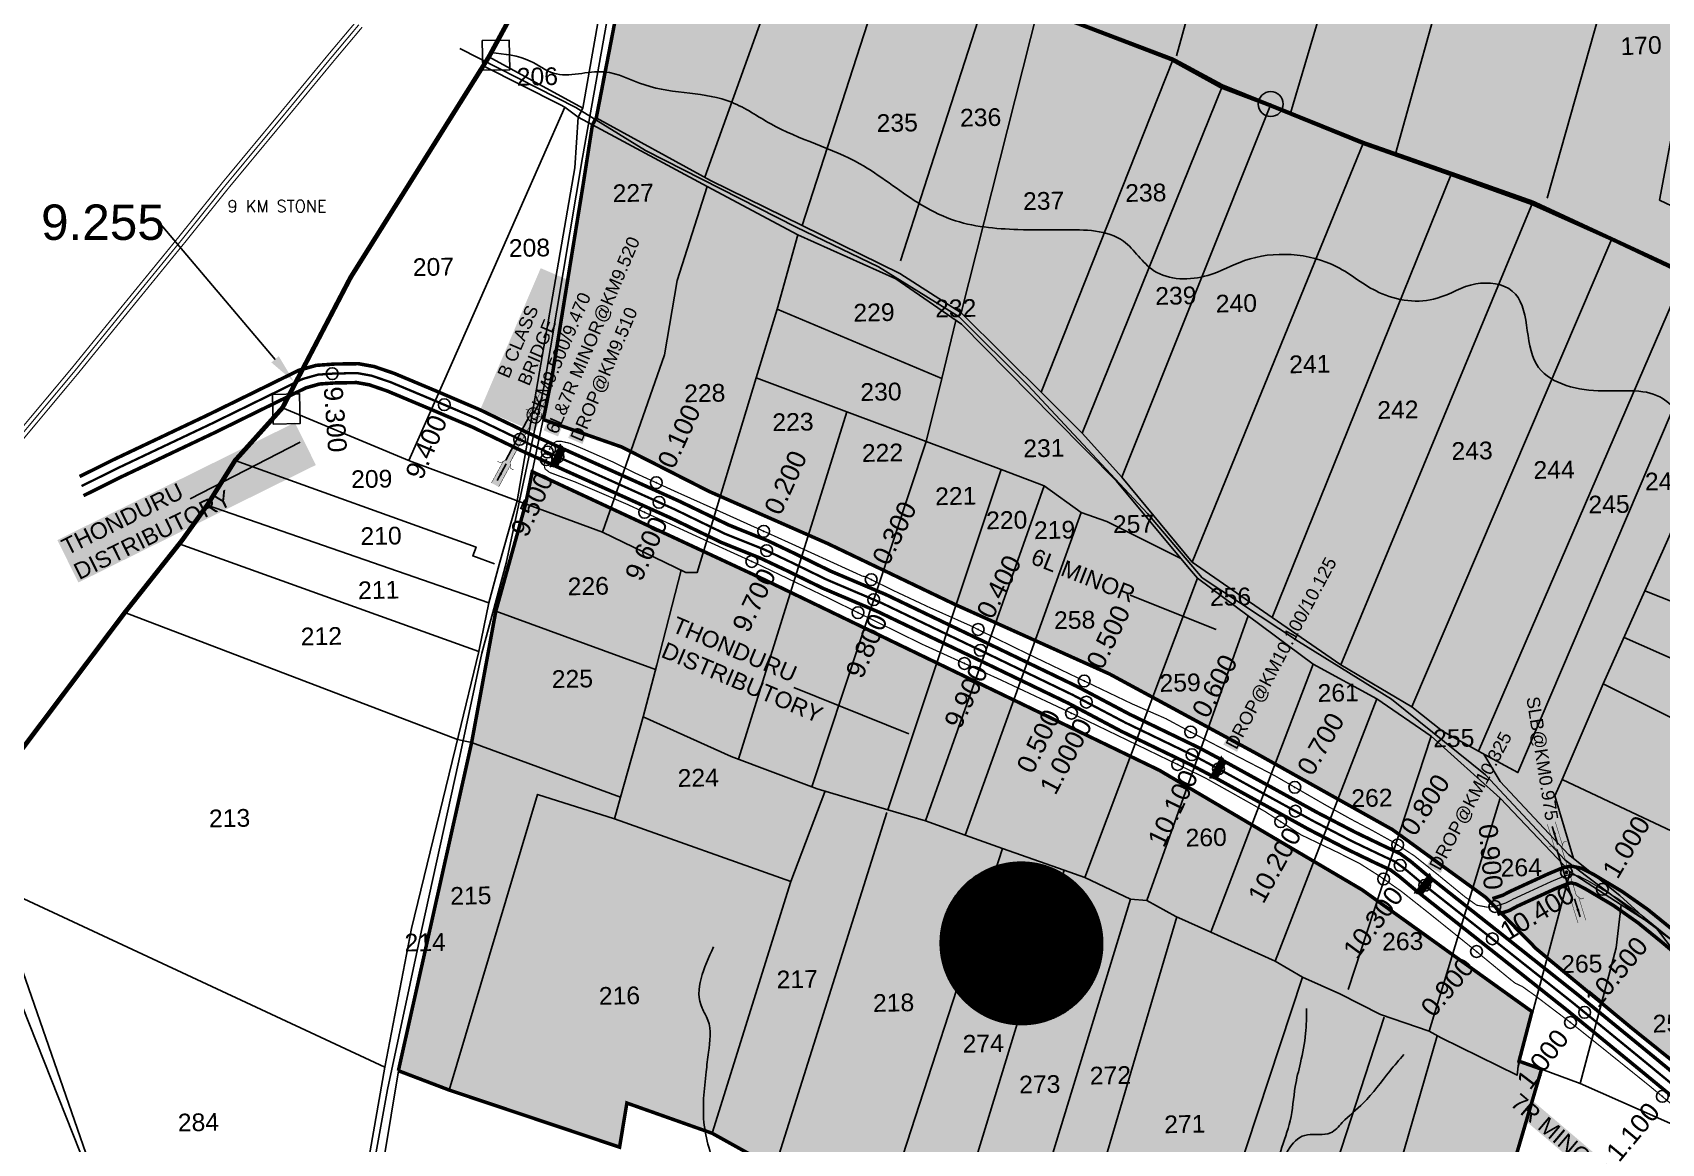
# Model space of a CAD drawing. Header units: inches. Extents: x 189567 to 214261, y 1613610 to 1624610.
# Drawn here: x 190294 to 191674, y 1620427 to 1621369 of the extents above; entities that cross this region are included whole.
import ezdxf
from ezdxf import colors
from ezdxf.entities.mleader import LeaderData, LeaderLine
from ezdxf.enums import TextEntityAlignment as Align
from ezdxf.math import Vec2, Vec3

# ---------------------------------------------------------------- set-up
doc = ezdxf.new("R2010")
doc.units = ezdxf.units.IN
doc.header["$LTSCALE"] = 15
doc.header["$MEASUREMENT"] = 0
doc.header["$PDMODE"] = 32
doc.header["$PDSIZE"] = 10
doc.linetypes.add('ACAD_ISO02W100', pattern=[15, 12, -3])
doc.linetypes.add('HIDDEN2', pattern=[0.1875, 0.125, -0.0625])
for name, color, linetype in [('CANAL1', 7, 'Continuous'), ('CHANAGE', 1, 'Continuous'), ('CS', 134, 'Continuous'), ('CSMark', 72, 'Continuous'), ('PLOT', 7, 'Continuous'), ('PLOT NO', 1, 'Continuous'), ('PLOT NOS', 7, 'Continuous'), ('PLOTS NO', 7, 'Continuous'), ('POINT', 2, 'Continuous'), ('RE REMARKS', 7, 'Continuous'), ('ROAD', 1, 'Continuous'), ('STREAM', 4, 'Continuous'), ('STRUCTURE', 5, 'Continuous'), ('text2', 7, 'Continuous'), ('Unknown_Point_Feature', 7, 'Continuous'), ('VILLAGE BOUNADRY STONES', 1, 'Continuous'), ('VILLAGE BOUNDRY', 5, 'Continuous'), ('VILLAGE STONES', 240, 'Continuous'), ('WUA-4', 3, 'Continuous')]:
    doc.layers.add(name, color=color, linetype=linetype)
doc.styles.add('section', font='romant.shx', dxfattribs={"height": 2})
doc.styles.get("Standard").update_dxf_attribs({"font": 'arial.ttf'})
doc.dimstyles.get("Standard").update_dxf_attribs({"dimtxt": 0.18, "dimasz": 0.18, "dimexe": 0.18, "dimexo": 0.0625, "dimgap": 0.09, "dimtad": 0, "dimtih": 1, "dimtoh": 1, "dimdec": 4, "dimzin": 0, "dimdsep": 46, "dimtxsty": 'Standard', "dimcen": 0.09, "dimadec": 0, "dimazin": 0, "dimtfac": 1, "dimtdec": 4, "dimtofl": 0, "dimtmove": 0, "dimatfit": 3, "dimfxl": 1, "dimtolj": 1, "dimtzin": 0, "dimarcsym": 0})
pattern_1 = [(45, (0, 0), (-0.088388347648, 0.088388347648), [])]

# ---------------------------------------------------------------- blocks, each defined once
blk = doc.blocks.new('DROP')
h = blk.add_hatch()
h.set_pattern_fill('ANSI31', color=1, scale=10, angle=45)
h.set_pattern_definition([(90, (-324.4107, -25.7687), (-1.25, 0), [])])
h.paths.add_polyline_path([(-9.9, -4.3), (-13.8, 4.1), (13.8, 4.1), (10.2, -4.3)])
at = {"layer": 'STRUCTURE', "color": 5, "const_width": 0.49}
blk.add_lwpolyline([(-9.9, -4.3), (-13.8, 4.1), (13.8, 4.1), (10.2, -4.3), (-9.9, -4.3)], dxfattribs=at)
at = {"layer": 'STRUCTURE', "color": 5}
blk.add_circle((0, 0), 1.33, dxfattribs=at)
blk = doc.blocks.new('SLB')
at = {"layer": 'STRUCTURE'}
h = blk.add_hatch(dxfattribs=at)
h.set_pattern_fill('DOTS', color=6, scale=20, angle=320.3722, style=0)
h.set_pattern_definition([(320.372247934, (-159.4327, -72.9564), (1.2786241598, 0.5641323054), [0, -1.25])])
h.paths.add_polyline_path([(769699.5, 1706871.1), (769699.5, 1706861.1), (769729.1, 1706861.1), (769732.1, 1706863.1), (769792.1, 1706863.1), (769795.1, 1706861.1), (769824.7, 1706861.1), (769824.7, 1706871.1), (769795.1, 1706871.1), (769792.1, 1706869.1), (769732.1, 1706869.1), (769729.1, 1706871.1)])
at = {"layer": 'STRUCTURE', "color": 6, "linetype": 'ACAD_ISO02W100', "ltscale": 0.5, "const_width": 0.5}
for points in [[(769699.5, 1706871.1), (769729.1, 1706871.1)], [(769795.1, 1706871.1), (769824.7, 1706871.1)], [(769699.5, 1706861.1), (769729.1, 1706861.1)], [(769795.1, 1706861.1), (769824.7, 1706861.1)]]:
    blk.add_lwpolyline(points, dxfattribs=at)
at = {"layer": 'STRUCTURE', "color": 6, "const_width": 0.628}
for points in [[(769726.1, 1706877.1), (769726.1, 1706873.1), (769732.1, 1706869.1), (769792.1, 1706869.1), (769798.1, 1706873.1), (769798.1, 1706877.1)], [(769726.1, 1706855.1), (769726.1, 1706859.1), (769732.1, 1706863.1), (769792.1, 1706863.1), (769798.1, 1706859.1), (769798.1, 1706855.1)]]:
    blk.add_lwpolyline(points, dxfattribs=at)
at = {"layer": 'STRUCTURE', "color": 6}
blk.add_lwpolyline([(769732.1, 1706863.1), (769792.1, 1706863.1)], dxfattribs=at)
blk.add_lwpolyline([(769732.1, 1706863.1), (769792.1, 1706863.1)], dxfattribs=at)
at = {"layer": 'STRUCTURE', "color": 0}
blk.add_circle((769762.1, 1706866.1), 1.24, dxfattribs=at)
for points in [[(769703.8, 1706866), (769726.7, 1706866)], [(769818.6, 1706865.8), (769795.7, 1706865.8)]]:
    blk.add_leader(points, dimstyle='Standard', override={"dimasz": 10, "dimgap": 0.09, "dimtad": 0}, dxfattribs=at)

msp = doc.modelspace()

# ---------------------------------------------------------------- hatches: boundary and pattern name
at = {"layer": 'PLOTS NO'}
h = msp.add_hatch(color=2, dxfattribs=at)
h.dxf.hatch_style = 1
h.paths.add_polyline_path([(191146.2, 1621389.9), (191165.5, 1621472.1), (191179.3, 1621465.5), (191376.4, 1621500.9), (191423, 1621511.9), (191461.7, 1621644.2), (191496.3, 1621859.5), (191499.7, 1621890.8), (191503.8, 1621923), (191508.1, 1621955), (191510.5, 1621986.7), (191512.8, 1622020.7), (191516.4, 1622043.8), (191517.4, 1622049.9), (191566.3, 1622038), (191613.1, 1622029.7), (191704.5, 1622011.8), (191797.8, 1621994.9), (191904.2, 1621974.8), (191925.1, 1622074.1), (191930.8, 1622091.9), (192342.9, 1621997.8), (192333.6, 1621971.7), (192324.6, 1621911.9), (192321.7, 1621869.5), (192479.1, 1621844.2), (192572.7, 1621825.4), (192627, 1621821.5), (192622.3, 1621783.2), (192617.5, 1621745), (192613.6, 1621713.3), (192609.3, 1621678), (192534, 1621686.1), (192512.4, 1621691.2), (192432.8, 1621401.7), (192428.2, 1621388.9), (192456.8, 1621355.5), (192500.1, 1621310.7), (192471.3, 1621137.8), (192411.1, 1621153.5), (192373.4, 1621161.5), (192335, 1621170.5), (192314.9, 1621173.9), (192293.4, 1621104.2), (192292, 1621099.8), (192212.4, 1621118.2), (192168.5, 1621128.3), (192114, 1621140.9), (192102.8, 1621143.5), (192070.4, 1621151), (192025.1, 1621161.5), (192015.1, 1621163.8), (191984.9, 1621170.8), (191972.4, 1621173.6), (191934.4, 1621178.2), (191899.9, 1621187.4), (191791.1, 1621216.5), (191769.5, 1621135.7), (191728.7, 1621154.3), (191694.6, 1621165.4), (191632.3, 1621194.3), (191565.4, 1621225.4), (191496.4, 1621249.8), (191421.7, 1621276), (191360.1, 1621300.8), (191342.9, 1621307.7), (191302.3, 1621324), (191260.4, 1621346.6)])
at = {"layer": 'PLOTS NO', "true_color": 0x58ba48}
h = msp.add_hatch(dxfattribs=at)
h.set_pattern_fill('ANSI31', color=85)
h.set_pattern_definition(pattern_1)
h.paths.add_polyline_path([(190726.6, 1621041), (190734, 1621077.7), (190760.4, 1621240.8), (190768.2, 1621291), (190771.5, 1621297), (190812.4, 1621508.7), (190816.2, 1621525.2), (191022.2, 1621482.6), (191113.8, 1621464.1), (191164.8, 1621472.5), (191145.7, 1621389.8), (191259.1, 1621346.3), (191301.3, 1621323), (191341, 1621308), (191421.9, 1621275.1), (191495.2, 1621249.2), (191564.6, 1621224.2), (191632.4, 1621193.9), (191693.9, 1621164.8), (191726.6, 1621153.4), (191770.7, 1621134.3), (191791.3, 1621215.9), (191934.7, 1621178.4), (191985.6, 1621170.4), (192170.4, 1621128), (192291.6, 1621100.1), (192293.9, 1621103.7), (192309.3, 1621097.3), (192365.7, 1621087), (192419.6, 1621072.9), (192501.8, 1621051.4), (192582.6, 1621030.3), (192626.1, 1621021.4), (192683.9, 1621004.8), (192771, 1620989), (192774.1, 1620988.4), (192791.5, 1620978.7), (192790.8, 1620973.4), (192803.2, 1620970.7), (192800.3, 1620946.3), (192876.6, 1620928.1), (192886.3, 1620926.7), (192956.7, 1620789.6), (192987.4, 1620747.3), (192907.7, 1620711.8), (192757.9, 1620655.5), (192677.1, 1620620.2), (192600, 1620582.3), (192594.7, 1620582.1), (192541, 1620331.4), (192524, 1620332.8), (192486.7, 1620349.2), (192461.6, 1620360.3), (192436.6, 1620371.4), (192399.5, 1620377.1), (192361.3, 1620392.5), (192332, 1620395.3), (192225, 1619971.5), (192202.3, 1619880.9), (192093.3, 1620020.2), (192032.7, 1620095.8), (191947.7, 1620207.8), (191825.1, 1620364.2), (191760.3, 1620435.7), (191649.4, 1620524.8), (191568.3, 1620592.2), (191525.5, 1620635.8), (191446.5, 1620693.2), (191330.4, 1620758.2), (191206.7, 1620825.2), (191075.4, 1620884.3), (190967.6, 1620935.9), (190867.3, 1620980), (190793.2, 1621017.7)])
at = {"layer": 'PLOTS NO', "true_color": 0xa953a0}
h = msp.add_hatch(dxfattribs=at)
h.set_pattern_fill('ANSI31', color=215)
h.set_pattern_definition(pattern_1)
h.paths.add_polyline_path([(190603.7, 1620488.8), (190665.8, 1620767.1), (190686.3, 1620878.6), (190711.6, 1620969.6), (190717.2, 1620996.8), (190913.4, 1620905.5), (191248.8, 1620743.6), (191420.7, 1620642.2), (191564.7, 1620538.9), (191553.7, 1620496.9), (191572.8, 1620490.1), (191481, 1620178), (191452.4, 1620082), (191472.3, 1620066.4), (191495.7, 1620040.8), (191498.1, 1619979.1), (191501.1, 1619908.6), (191497.9, 1619850.8), (191520.8, 1619801.3), (191537.5, 1619780.1), (191432.4, 1619812.7), (191378.5, 1619829.4), (191339.7, 1619838.6), (191335.4, 1619839.5), (191308.1, 1619755), (191256.7, 1619834.8), (191190.7, 1619947.4), (191147.7, 1619989.7), (191085.9, 1619994.5), (191045.7, 1620001.5), (191013.1, 1620086.1), (190997.1, 1620112), (191069.7, 1620337.1), (191026.8, 1620353.3), (191013.8, 1620362.9), (190918.7, 1620408.5), (190907.6, 1620414.7), (190869.6, 1620435.8), (190797.4, 1620461.4), (190791.2, 1620424), (190646.8, 1620472.4)])
at = {"layer": 'text2'}
h = msp.add_hatch(dxfattribs=at)
h.set_pattern_fill('ANSI31', color=5)
h.set_pattern_definition([(45, (268.4433, 7918.21053), (-0.088388347648, 0.088388347648), [])])
edge = h.paths.add_edge_path()
edge.add_arc((191131.9, 1620596.8), 69.1, 0, 360)
h.paths.add_polyline_path([(191053.2, 1620565.8), (191210.5, 1620565.8), (191210.5, 1620627.8), (191053.2, 1620627.8)], flags=9)

# ---------------------------------------------------------------- linework, layer by layer
at = {"layer": 'CANAL1', "color": 5, "const_width": 1}
for points in [[(190567.5, 1621378.1), (190544, 1621350.2), (190503.7, 1621301.3), (190455, 1621242.6), (190417.1, 1621195.4), (190366.7, 1621133.7), (190326.8, 1621084.6), (190270.3, 1621017)], [(190573, 1621373.8), (190549.4, 1621345.7), (190509.1, 1621296.9), (190460.4, 1621238.2), (190422.5, 1621191), (190372.1, 1621129.2), (190332.2, 1621080.2), (190275.7, 1621012.5)]]:
    msp.add_lwpolyline(points, dxfattribs=at)
at = {"layer": 'CANAL1', "color": 1, "linetype": 'HIDDEN2', "ltscale": 4, "const_width": 1}
for points in [[(190570.2, 1621375.9), (190546.7, 1621347.9), (190506.4, 1621299.1), (190457.7, 1621240.4), (190419.8, 1621193.2), (190369.4, 1621131.5), (190329.5, 1621082.4), (190273, 1621014.8)], [(190570.2, 1621375.9), (190546.7, 1621347.9), (190506.4, 1621299.1), (190457.7, 1621240.4), (190419.8, 1621193.2), (190369.4, 1621131.5), (190329.5, 1621082.4), (190273, 1621014.8)], [(190570.2, 1621375.9), (190546.7, 1621347.9), (190506.4, 1621299.1), (190457.7, 1621240.4), (190444.4, 1621223.8)], [(190570.2, 1621375.9), (190547.4, 1621348.7)], [(190732.5, 1621016.8), (190735, 1621021), (190738, 1621022.6), (190742, 1621022.5), (190749.1, 1621020.9), (190759.8, 1621016.4), (190785, 1621005.3), (190805.2, 1620995.3), (190837.7, 1620980.4), (190874.3, 1620964), (190935.4, 1620936.4), (190997.2, 1620908.2), (190999.3, 1620907.9), (191022.8, 1620896.3), (191054.1, 1620881.6), (191089.6, 1620865.8), (191099.3, 1620860.9), (191134.2, 1620843.8), (191183.5, 1620820.1), (191225.5, 1620800), (191254.3, 1620787.4), (191273.2, 1620777.2), (191295.3, 1620765.6), (191307.5, 1620759.3), (191346.1, 1620739.3), (191389.6, 1620714.2), (191411.1, 1620702.2), (191428.5, 1620693), (191448.1, 1620682.1), (191465, 1620671), (191484.5, 1620655.4), (191507.8, 1620636.3), (191517.8, 1620629.2), (191526.7, 1620627.5), (191533.2, 1620628.1)], [(190728.7, 1621006.6), (190727.3, 1621003.2), (190727.9, 1620999.3), (190731.9, 1620996.2), (190753.8, 1620988), (190797.1, 1620969.4), (190856.6, 1620942), (190909, 1620918.1), (190966.5, 1620890.5), (191047.7, 1620850.5), (191113.8, 1620820.5), (191172.5, 1620792.9), (191232.9, 1620763.7), (191287.2, 1620737.4), (191337.9, 1620708.9), (191369, 1620688.8), (191399.9, 1620674), (191418.8, 1620664.4), (191435.7, 1620653.7), (191454.1, 1620640.8), (191477.5, 1620622.3), (191513.5, 1620593.3), (191545.8, 1620566.7), (191550.5, 1620563), (191556.5, 1620560.2), (191567.2, 1620552.6), (191598, 1620529.2), (191620.8, 1620511), (191665, 1620475.4), (191701.9, 1620444.7)], [(191533.2, 1620628.1), (191542.6, 1620631.1), (191549.1, 1620634.5), (191581.4, 1620649.4), (191593.2, 1620654.3), (191597.8, 1620655.3), (191604.3, 1620653.9), (191613.1, 1620649.3), (191637.3, 1620634.9), (191658.7, 1620619.9), (191680.3, 1620602.3)]]:
    msp.add_lwpolyline(points, dxfattribs=at)
at = {"layer": 'CANAL1', "color": 200, "const_width": 3}
for points in [[(190333.5, 1620992.7), (190362.4, 1621007.1), (190441.7, 1621044.7), (190500.6, 1621073.6), (190519.5, 1621082.9), (190534.1, 1621087), (190549.4, 1621088.1), (190569.8, 1621088.4), (190583.1, 1621086), (190600.1, 1621080.2), (190635.1, 1621065.5), (190672.7, 1621049.4), (190714.2, 1621029.4), (190752, 1621012.3), (190799.1, 1620991.1), (190841.4, 1620972), (190884, 1620951.5), (190917.2, 1620938.1), (190939.7, 1620927.4), (190970.3, 1620912.4), (191017, 1620892.6), (191109.1, 1620848.4), (191179, 1620814.7), (191223.8, 1620791), (191283.2, 1620762.3), (191300.6, 1620753), (191340, 1620731.3), (191382.8, 1620707.7), (191415.2, 1620690.9), (191439.1, 1620679.4), (191452.9, 1620672.9), (191461.9, 1620666.3), (191475.7, 1620654.7), (191535.2, 1620607.6), (191604.5, 1620552.5), (191667, 1620501.4), (191744.4, 1620437.5)], [(190336.8, 1620976.5), (190369.4, 1620992.7), (190448.7, 1621030.3), (190507.7, 1621059.3), (190525.3, 1621067.9), (190536.9, 1621071.2), (190550.1, 1621072.1), (190568.4, 1621072.4), (190579, 1621070.5), (190594.4, 1621065.2), (190628.9, 1621050.7), (190666.1, 1621034.8), (190707.4, 1621014.9), (190745.4, 1620997.7), (190792.6, 1620976.5), (190834.7, 1620957.5), (190877.5, 1620936.8), (190910.8, 1620923.4), (190932.8, 1620913), (190963.7, 1620897.9), (191010.4, 1620878), (191102.2, 1620834), (191171.8, 1620800.4), (191216.5, 1620776.7), (191276, 1620748), (191293, 1620739), (191332.3, 1620717.3), (191375.2, 1620693.6), (191408, 1620676.6), (191432.2, 1620664.9), (191444.7, 1620659.1), (191452, 1620653.7), (191465.6, 1620642.3), (191525.2, 1620595.1), (191594.5, 1620540.1), (191656.8, 1620489), (191734.3, 1620425.1)], [(191531.1, 1620634.7), (191539.9, 1620637.6), (191546, 1620640.8), (191578.6, 1620655.8), (191591.1, 1620661), (191597.8, 1620662.4), (191606.6, 1620660.5), (191616.5, 1620655.5), (191641.1, 1620640.8), (191662.9, 1620625.5), (191684.8, 1620607.7)], [(191535.4, 1620621.4), (191545.4, 1620624.6), (191552.2, 1620628.3), (191584.2, 1620643), (191595.3, 1620647.6), (191597.8, 1620648.1), (191601.9, 1620647.2), (191609.7, 1620643.2), (191633.5, 1620629.1), (191654.5, 1620614.3), (191675.9, 1620596.9), (191703, 1620573.9)]]:
    msp.add_lwpolyline(points, dxfattribs=at)
at = {"layer": 'CANAL1', "color": 3, "linetype": 'HIDDEN2', "ltscale": 4, "const_width": 2}
msp.add_lwpolyline([(190335.1, 1620984.6), (190365.9, 1620999.9), (190445.2, 1621037.5), (190504.2, 1621066.4), (190522.4, 1621075.4), (190535.5, 1621079.1), (190549.7, 1621080.1), (190569.1, 1621080.4), (190581.1, 1621078.2), (190597.2, 1621072.7), (190632, 1621058.1), (190669.4, 1621042.1), (190710.8, 1621022.1), (190748.7, 1621005), (190795.9, 1620983.8), (190838.1, 1620964.8), (190880.7, 1620944.1), (190914, 1620930.8), (190936.2, 1620920.2), (190967, 1620905.2), (191013.7, 1620885.3), (191105.6, 1620841.2), (191175.4, 1620807.5), (191220.2, 1620783.9), (191279.6, 1620755.2), (191296.8, 1620746), (191336.2, 1620724.3), (191379, 1620700.7), (191411.6, 1620683.7), (191435.6, 1620672.2), (191448.8, 1620666), (191456.9, 1620660), (191470.6, 1620648.5), (191530.2, 1620601.3), (191599.5, 1620546.3), (191661.9, 1620495.2), (191739.3, 1620431.3)], dxfattribs=at)
at = {"layer": 'CS', "color": 3}
for p in [(190822.3, 1620987.5), (190812.4, 1620962.4), (190913.4, 1620946.3), (190903.3, 1620920.7), (191004.5, 1620905.3), (190993.4, 1620877.3), (191095.2, 1620863), (191083.6, 1620834.2), (191185.1, 1620819.3), (191174.3, 1620792), (191275.3, 1620776.1), (191264.3, 1620748.5), (191363.6, 1620729.2), (191351.7, 1620700), (191450.8, 1620680.3), (191438.9, 1620651.4), (191624.4, 1620642.6), (191533.2, 1620628.1), (191517.7, 1620589.9), (191597.3, 1620529.7), (191675.2, 1620467)]:
    msp.add_point(p, dxfattribs=at)
at = {"layer": 'PLOT'}
for points in [[(191353.1, 1621674.2), (191263.3, 1621349.5)], [(191694.6, 1621165.4), (191632.3, 1621194.3), (191565.4, 1621225.4), (191496.4, 1621249.8), (191421.7, 1621276), (191302.3, 1621324), (191257.7, 1621348.1), (191146.2, 1621389.9), (191165.5, 1621472.1), (191129.6, 1621486.9), (191047.8, 1621520.6), (190965.3, 1621551.2), (190820.7, 1621606.2)], [(190831.7, 1621600.9), (190777, 1621330.2), (190771.5, 1621297), (190768.2, 1621291), (190760.4, 1621240.8), (190734, 1621077.7), (190711.6, 1620969.6), (190698.9, 1620924.4), (190686.8, 1620881.5), (190674.7, 1620817.4), (190665.8, 1620767.1), (190641, 1620656.1), (190603.7, 1620488.8), (190584.8, 1620374.3)], [(190353.4, 1620376.6), (190280.5, 1620586.7), (190234.8, 1620605), (190213.7, 1620667.3), (190231.3, 1620660.1), (190592.1, 1620491.7), (190614.7, 1620609.4), (190654.6, 1620773.1), (190671.9, 1620844.2), (190680.5, 1620885.5), (190689, 1620918.1), (190704.5, 1620972.2), (190753.3, 1621254.6), (190756, 1621297.6), (190760.2, 1621305.2), (190790.8, 1621480.8), (190811.9, 1621590.1)], [(190972, 1621548.8), (190863.5, 1621246.6)], [(190946.1, 1621205.7), (191047.8, 1621520.6)], [(191129.6, 1621486.9), (191029.4, 1621175.5)], [(191146.2, 1621389.9), (191080.9, 1621131.6)], [(190680.4, 1621348.6), (190760.2, 1621305.2), (190756, 1621297.6), (190768.2, 1621291), (190865.5, 1621238.8), (190942.3, 1621197.6), (191025.4, 1621160.3), (191081, 1621121.8), (191159.4, 1621042.5), (191187.1, 1621014.5), (191212.6, 1620988.7), (191272.8, 1620916.4), (191281.2, 1620906.4), (191324.1, 1620874.6), (191379.3, 1620833.7), (191433.2, 1620804.1), (191479.1, 1620772.4), (191537.8, 1620720), (191597, 1620657.5), (191640.4, 1620629.5), (191669, 1620611.1), (191721.7, 1620542.1)], [(191260.4, 1621346.6), (191148.6, 1621064.2)], [(190675.7, 1621341.1), (190741.2, 1621308), (190744.9, 1621306.1), (190756, 1621297.6)], [(191302.3, 1621324), (191183.4, 1621029.6)], [(190744.9, 1621306.1), (190669, 1621134.2), (190612.5, 1621006.3)], [(191343.5, 1621309.2), (191217.1, 1620992.1)], [(190771.5, 1621297), (190868.4, 1621243.9), (190946.1, 1621205.7), (191028.9, 1621165), (191080.9, 1621131.6), (191152.7, 1621060.2), (191183.4, 1621029.6), (191217.1, 1620992.1), (191276.6, 1620920.2), (191344.4, 1620873.3), (191402.7, 1620832.9), (191462.9, 1620797.5), (191488.7, 1620776.9), (191519.4, 1620759.9), (191528.6, 1620754.8), (191552.7, 1620741.6), (191524, 1620757.3), (191537.8, 1620734.2), (191595.6, 1620672.3), (191639.3, 1620637.3), (191670.8, 1620608.7), (191731, 1620565.2)], [(191421.9, 1621276), (191276.6, 1620920.2)], [(191421.7, 1621276.1), (191421.7, 1621276.1)], [(191344.4, 1620873.3), (191496.4, 1621249.8)], [(190865.5, 1621238.8), (190839.9, 1621159.1), (190829.4, 1621095.9), (190776.6, 1620945.5)], [(191565.4, 1621225.4), (191402.7, 1620832.9)], [(190942.3, 1621197.6), (190924.8, 1621134.7), (190907, 1621076.3)], [(191462.9, 1620797.5), (191632.3, 1621194.3)], [(191694.6, 1621165.4), (191519.4, 1620759.9)], [(191552.7, 1620741.6), (191728.7, 1621154.3)], [(191769.4, 1621135.7), (191694.1, 1620971.2), (191676.5, 1620931.8), (191660.4, 1620895.9), (191625, 1620816.8), (191590.2, 1620735.8), (191584.2, 1620721.8), (191599.8, 1620668.9)], [(190924.8, 1621134.7), (191064.3, 1621075.9)], [(190954.1, 1620729.6), (191051, 1621022.4), (191064.3, 1621075.9), (191076.4, 1621125)], [(190505.5, 1621051.1), (190613.1, 1621006), (190703, 1620972.7), (190711.6, 1620969.6), (190776.6, 1620945.5), (190847.5, 1620911.2), (190857.1, 1620911.4), (190907, 1621076.3), (190983.9, 1621047.5), (191051, 1621022.4), (191114.7, 1620998.6), (191151.1, 1620984.9), (191182.4, 1620962.3), (191204.4, 1620954.7), (191267.1, 1620923.3)], [(190983.9, 1621047.5), (190892, 1620752.9)], [(190465.2, 1621006.2), (190669.5, 1620932.9), (190666.8, 1620925.4), (190685.3, 1620918.8)], [(191114.7, 1620998.6), (191018.5, 1620710.1)], [(191050.6, 1620700.6), (191151.1, 1620984.9)], [(190441.6, 1620968.4), (190680.5, 1620885.5)], [(191182.4, 1620962.3), (191084.1, 1620688.6)], [(190417.8, 1620935.5), (190671.9, 1620844.2)], [(190843.5, 1620913.2), (190822.7, 1620833.1), (190811.3, 1620789), (190885.7, 1620755.3), (190954.1, 1620729.6), (190958.6, 1620727.9), (191018.5, 1620710.1), (191050.6, 1620700.6), (191084.1, 1620688.6), (191115.9, 1620677.2), (191168.2, 1620658.8), (191185.7, 1620652.6), (191224.3, 1620634.3), (191238.1, 1620633.3), (191262.7, 1620619.6), (191292.4, 1620606.3), (191347.1, 1620581.7), (191370.1, 1620568.1), (191401.7, 1620554), (191436.4, 1620536.6), (191477.6, 1620522.3), (191487.7, 1620516.8), (191552, 1620484.9), (191553.6, 1620497.6), (191572.8, 1620490.1), (191605.4, 1620478), (191755.7, 1620411.4)], [(191185.7, 1620652.6), (191281.2, 1620906.4)], [(191978, 1620769.9), (191660.4, 1620895.9)], [(190371.8, 1620877.4), (190653.8, 1620769.7), (190665.8, 1620767.1), (190792.1, 1620720.8), (190811.3, 1620789)], [(190686.3, 1620878.6), (190821.7, 1620829.2)], [(191324.1, 1620874.6), (191238.1, 1620633.3)], [(191642.7, 1620856.3), (191959.5, 1620716)], [(191292.4, 1620606.3), (191379.3, 1620833.7)], [(191433.2, 1620804.1), (191347.1, 1620581.7)], [(191945.1, 1620657.8), (191625, 1620816.8)], [(191479.1, 1620772.4), (191408.9, 1620557.6)], [(191590.2, 1620735.8), (191917.8, 1620581.5)], [(190792.1, 1620720.8), (190786.9, 1620702.5), (190721.7, 1620723.1), (190646.8, 1620472.4)], [(190786.9, 1620702.5), (190936.5, 1620649.2), (190965.2, 1620725.4)], [(191017.8, 1620707.9), (190924.7, 1620412.8)], [(191477.6, 1620522.3), (191537.8, 1620720)], [(191115.9, 1620677.2), (191013.8, 1620362.9)], [(191168.2, 1620658.8), (191069.7, 1620337.1)], [(191597, 1620657.5), (191552.8, 1620491.3)], [(190869.6, 1620435.8), (190936.5, 1620649.2)], [(191224.3, 1620634.3), (191125.9, 1620312.6)], [(191605.4, 1620478), (191636, 1620593), (191640.4, 1620629.5)], [(191263.7, 1620619.2), (191168, 1620295.8)], [(191370.1, 1620568.1), (191266, 1620252.1)], [(191439.4, 1620534.3), (191338.9, 1620225.2)], [(191484.3, 1620518.5), (191394.4, 1620207.3)], [(190353.4, 1620376.6), (190560.6, 1620311.3), (190592.1, 1620491.7)], [(190603.7, 1620488.8), (190646.8, 1620472.4), (190791.2, 1620424), (190797.4, 1620461.4), (190869.6, 1620435.8), (190907.6, 1620414.7), (190918.7, 1620408.5), (191013.8, 1620362.9), (191026.8, 1620353.3), (191069.7, 1620337.1), (191074.7, 1620333.1), (191125.9, 1620312.6), (191168, 1620295.8), (191237.3, 1620262.7), (191266, 1620252.1), (191319.6, 1620232.4), (191338.9, 1620225.2), (191367.7, 1620218.8), (191394.4, 1620207.3), (191419.4, 1620196.6), (191481, 1620178), (191669.5, 1620110.8)], [(191572.8, 1620490.1), (191481, 1620178), (191378.5, 1619829.4)]]:
    msp.add_lwpolyline(points, dxfattribs=at)
at = {"layer": 'PLOT', "elevation": 19}
for points in [[(191360.1, 1621300.8), (191461.7, 1621644.2)], [(191449, 1621266.4), (191544.4, 1621609.4), (191511, 1621624.6)], [(191544.4, 1621609.4), (191551.4, 1621606.4), (191640.6, 1621578.9), (191673.1, 1621567), (191577.7, 1621228.7)], [(191687.8, 1621180.1), (191688.3, 1621219.6), (191672.9, 1621227.2), (191733.5, 1621550.2), (191728.1, 1621552.5), (191673.1, 1621567)]]:
    msp.add_lwpolyline(points, dxfattribs=at)
at = {"layer": 'POINT'}
for p in [(190730, 1621013.5), (190739, 1621009.5), (191594, 1620657, 117)]:
    msp.add_point(p, dxfattribs=at)
at = {"layer": 'ROAD'}
for points in [[(190828.4, 1621620.1), (190785.2, 1621405.8), (190759.9, 1621263.4), (190727.3, 1621070), (190695.1, 1620919.2), (190674.4, 1620842.8), (190655, 1620751.7), (190623.2, 1620607.7), (190594.5, 1620472.9), (190563.6, 1620303.6), (190551, 1620075.3), (190538.8, 1619813), (190537.7, 1619678.7), (190560.9, 1619615.8), (190600.5, 1619456.7), (190607.8, 1619397.2), (190606.9, 1619294.4), (190630.7, 1619191.7)], [(191691.3, 1620594.2), (191656.4, 1620619.6), (191592.4, 1620667.6), (191525.2, 1620739.7), (191445.5, 1620803.8), (191366.8, 1620852.7), (191285.1, 1620906.7), (191238.8, 1620961.4), (191137.2, 1621070.2), (191079.1, 1621128.1), (191010.8, 1621170.6), (190941, 1621204.3), (190813.2, 1621269.3), (190754.2, 1621305.6), (190655.7, 1621355.8)], [(190202.2, 1620690.7), (190231.5, 1620598.3), (190272.7, 1620574.5), (190346.1, 1620388.8), (190356.9, 1620342.1), (190350.4, 1620263.7), (190372.4, 1620250.9), (190375.1, 1620210.4), (190409.2, 1620093.5), (190424.2, 1620005.2), (190434.5, 1619960.9), (190446.3, 1619939.3), (190472.9, 1619792.1), (190505.9, 1619732), (190537.7, 1619678.7)]]:
    msp.add_lwpolyline(points, dxfattribs=at)
at = {"layer": 'STREAM'}
for points in [[(190682.3, 1621352.2), (190715.4, 1621345), (190735.2, 1621334.8), (190778.2, 1621335.9), (190812.5, 1621324.8), (190850.8, 1621317.8), (190886.3, 1621310.1), (190919.3, 1621291.8), (190994.9, 1621257.9), (191044.2, 1621224.9), (191072.5, 1621210.8), (191128.9, 1621202.2), (191167.4, 1621201.9), (191218.4, 1621192.3), (191244.1, 1621167.3), (191290, 1621163.3), (191321, 1621175.8), (191399.2, 1621170.6), (191434.9, 1621148.9), (191484.3, 1621143.9), (191517, 1621156.1), (191548, 1621150), (191568.4, 1621088.1), (191620.8, 1621065.5), (191673.1, 1621060.2), (191703, 1621034.2), (191737.6, 1621021.5), (191794.5, 1621032.4), (191836.5, 1621029.4), (191871.3, 1620975.4), (191910.2, 1620958.6), (191933.5, 1620946.8), (191958, 1620949), (191975, 1620942.7), (192033.8, 1620941.4), (192092.5, 1620948.5), (192142.1, 1620959.6), (192177.7, 1620982.6), (192205.7, 1620948.5), (192234.4, 1620919.2), (192241.4, 1620868.2), (192257, 1620820.9), (192264.7, 1620786.1), (192276.2, 1620717.1), (192299.3, 1620677.7), (192309.1, 1620645), (192330.8, 1620628.9), (192356.9, 1620586.9), (192400.5, 1620534.5), (192424.5, 1620481.8), (192459.1, 1620429.8), (192459.6, 1620377.2), (192462.3, 1620323.3), (192461.2, 1620290.8), (192473.5, 1620266.9), (192479.7, 1620233.5), (192497, 1620205.8), (192501.9, 1620160.2), (192501.5, 1620121), (192503.2, 1620090.8)], [(191644.3, 1618766.2), (191651.6, 1618791.9), (191648.8, 1618810.9), (191664.7, 1618823.7), (191666.6, 1618847.5), (191693.7, 1618891.5), (191708.2, 1618910.8), (191702.6, 1618955), (191695.7, 1619006.6), (191705, 1619045.5), (191694.1, 1619120.2), (191657.8, 1619180.2), (191622.9, 1619228.3), (191600.5, 1619250.5), (191577.5, 1619296.9), (191543.6, 1619323.6), (191503.9, 1619376.4), (191482.2, 1619451.2), (191470.8, 1619483.7), (191451.6, 1619520.2), (191434.7, 1619565.1), (191409.8, 1619652.7), (191396, 1619691.1), (191347.2, 1619714.8), (191322.2, 1619741.7), (191285.6, 1619758.9), (191270.1, 1619791.9), (191248.6, 1619822.4), (191235.8, 1619841.2), (191227.6, 1619863.1), (191206.4, 1619884.1), (191186.3, 1619933), (191157.6, 1619968.7), (191097.7, 1619984.2), (191049.9, 1619991.6), (191024, 1620038.7), (191001.1, 1620085.3), (190992.1, 1620112.6), (190963.9, 1620126.4), (190932.9, 1620157.3), (190925.4, 1620204.8), (190930.3, 1620230.4), (190914.8, 1620261.1), (190907.2, 1620314.3), (190887.7, 1620366.2), (190874.6, 1620400.5), (190863, 1620442.5), (190864.6, 1620487.8), (190866.6, 1620504.5), (190866.1, 1620531.8), (190861.1, 1620541.9), (190870.9, 1620593.8)], [(191654, 1619191.3), (191657.2, 1619213.7), (191662.8, 1619238), (191657.7, 1619282.7), (191657.9, 1619306.9), (191634.8, 1619342.1), (191616.2, 1619366.6), (191583.4, 1619428.7), (191575, 1619459.4), (191590.3, 1619511.1), (191594.7, 1619533.6), (191594.9, 1619589.9), (191581, 1619650.1), (191566.7, 1619698.2), (191544.7, 1619739.9), (191538.3, 1619789.4), (191528.2, 1619811.6), (191520.3, 1619842.3), (191509.7, 1619859), (191512.2, 1619921.4), (191504.9, 1619983.9), (191511.9, 1620026.4), (191508.3, 1620059), (191478.9, 1620075.9), (191469.5, 1620090.3), (191452.7, 1620116.6), (191441.6, 1620127.9), (191430.1, 1620159.1), (191420.2, 1620169.2), (191383, 1620183), (191361.9, 1620204.7), (191337.4, 1620218.7), (191326.2, 1620296.5), (191330.5, 1620327.5), (191339.6, 1620358.5), (191351.7, 1620420.8), (191359.7, 1620446.3), (191364, 1620475.4), (191368.4, 1620495.5), (191372.8, 1620520.4), (191373.6, 1620541.6)], [(191349, 1620403.8), (191374.4, 1620434.5), (191393.8, 1620436.1), (191403.9, 1620444.8), (191421.7, 1620461.4), (191444.2, 1620488.5), (191456.1, 1620502.6)]]:
    msp.add_spline(points, degree=3, dxfattribs=at)
at = {"layer": 'text2', "color": 2, "linetype": 'Continuous'}
for p in [(190547.6, 1621080), (190642.6, 1621053.6), (190706.5, 1621024.2, 1), (190824.7, 1620970.8), (190915.9, 1620929.9), (191006.7, 1620888.3), (191097.1, 1620845.4), (191186.9, 1620801.4), (191276.4, 1620756.8), (191298.9, 1620744.8, 1), (191364.1, 1620708.9), (191452.9, 1620663), (191473.8, 1620646, 1), (191531.1, 1620600.7), (191609.3, 1620538.3)]:
    msp.add_point(p, dxfattribs=at)
at = {"layer": 'Unknown_Point_Feature'}
for p in [(190729, 1621007, -999999), (190732, 1621016, -999999)]:
    msp.add_point(p, dxfattribs=at)
at = {"layer": 'VILLAGE BOUNADRY STONES'}
for points in [[(190674.7, 1621362.4), (190697.6, 1621362.9), (190698.1, 1621337.6), (190675.2, 1621337.2)], [(190497.1, 1621062.4), (190520, 1621062.9), (190520.4, 1621037.6), (190497.6, 1621037.2)]]:
    msp.add_lwpolyline(points, close=True, dxfattribs=at)
msp.add_circle((191343.2, 1621308.6), 10.6, dxfattribs=at)
at = {"layer": 'VILLAGE BOUNDRY', "color": 5, "const_width": 4}
msp.add_lwpolyline([(190889.4, 1622152.2), (190891.3, 1622111.7), (190894.5, 1622078.4), (190899.6, 1622008.3), (190899.6, 1622000.9), (190890.7, 1621939.4), (190887.4, 1621898.1), (190877.1, 1621707.5), (190870.4, 1621695.3), (190820.7, 1621606.2), (190820.7, 1621606.2), (190820.7, 1621606.2), (190775.1, 1621684.7), (190820.7, 1621606.2), (190680.4, 1621348.6), (190563.2, 1621161.6), (190505.5, 1621051.1), (190465.2, 1621006.2), (190441.6, 1620968.4), (190420.4, 1620938.7), (190371.8, 1620877.4), (190215.6, 1620669.8), (190021.8, 1620417.8)], dxfattribs=at)
at = {"layer": 'WUA-4', "color": 15, "const_width": 3}
for points in [[(190726.6, 1621041), (190734, 1621077.7), (190760.4, 1621240.8), (190768.2, 1621291), (190771.5, 1621297), (190812.4, 1621508.7), (190816.2, 1621525.2), (191022.2, 1621482.6), (191113.8, 1621464.1), (191164.8, 1621472.5), (191145.7, 1621389.8), (191259.1, 1621346.3), (191301.3, 1621323), (191341, 1621308), (191421.9, 1621275.1), (191495.2, 1621249.2), (191564.6, 1621224.2), (191632.4, 1621193.9), (191693.9, 1621164.8)], [(191694.6, 1621165.4), (191632.3, 1621194.3), (191565.4, 1621225.4), (191496.4, 1621249.8), (191421.7, 1621276), (191360.1, 1621300.8), (191342.9, 1621307.7), (191302.3, 1621324), (191260.4, 1621346.6), (191146.2, 1621389.9)], [(191760.3, 1620435.7), (191649.4, 1620524.8), (191568.3, 1620592.2), (191525.5, 1620635.8), (191446.5, 1620693.2), (191330.4, 1620758.2), (191206.7, 1620825.2), (191075.4, 1620884.3), (190967.6, 1620935.9), (190867.3, 1620980), (190793.2, 1621017.7), (190726.6, 1621041)], [(190603.7, 1620488.8), (190665.8, 1620767.1), (190686.3, 1620878.6), (190711.6, 1620969.6), (190717.2, 1620996.8), (190913.4, 1620905.5), (191248.8, 1620743.6), (191420.7, 1620642.2), (191564.7, 1620538.9), (191553.7, 1620496.9), (191572.8, 1620490.1), (191481, 1620178)], [(190907.6, 1620414.7), (190869.6, 1620435.8), (190797.4, 1620461.4), (190791.2, 1620424), (190646.8, 1620472.4), (190603.7, 1620488.8)]]:
    msp.add_lwpolyline(points, dxfattribs=at)

# ---------------------------------------------------------------- block references
for p, xscale, yscale, zscale, rotation in [((190739.1, 1621009.4), 0.7700000000000001, 0.7700000000000001, 0.7700000000000001, 65.49982558775665), ((191298.9, 1620744.8, 1), 0.7700000000000001, 0.7700000000000001, 0.7700000000000001, 61.58758419415888), ((191473.8, 1620646, 1), 0.77, 0.77, 0.77, 51.74445087294856)]:
    msp.add_blockref('DROP', p, dxfattribs=dict(xscale=xscale, yscale=yscale, zscale=zscale, rotation=rotation))
at = {"layer": 'STRUCTURE', "color": 0}
for p, xscale, yscale, zscale, rotation in [((-603097.5, 2663990.4, 1), 0.7000000000000001, 0.7000000000000001, 0.7000000000000001, 241.5492589778761), ((-1109229.9, 1781158.2, 117), 0.6999999999999998, 0.6999999999999998, 0.6999999999999998, 287.2405668113022)]:
    msp.add_blockref('SLB', p, dxfattribs=dict(at, xscale=xscale, yscale=yscale, zscale=zscale, rotation=rotation))

# ---------------------------------------------------------------- texts
at = {"layer": 'CHANAGE'}
for s, rotation, p in [('0.100', 65.3193, (190853.2, 1621052.3)), ('0.200', 65.7115, (190943.4, 1621013.1)), ('0.300', 63.7603, (191036.5, 1620969.9)), ('0.400', 63.1375, (191125.4, 1620924.2)), ('0.500', 64.4508, (191217.5, 1620881.9)), ('0.600', 62.2467, (191308.7, 1620839.8)), ('0.500', 64.2499, (191158.5, 1620793.5)), ('0.700', 59.9792, (191399.5, 1620790.2)), ('0.800', 56.7416, (191489.3, 1620737.7)), ('1.000', 59.2511, (191658.9, 1620702.6)), ('0.900', 50.5675, (191510.7, 1620581.4)), ('1.000', 52.723, (191590.6, 1620520.9)), ('1.100', 50.2584, (191668.1, 1620458.5))]:
    msp.add_text(s, height=16, rotation=rotation, dxfattribs=at).set_placement(p, align=Align.MIDDLE_RIGHT)
msp.add_text('0.900', height=16, rotation=275.0241, dxfattribs=at).set_placement((191527.3, 1620698), align=Align.MIDDLE_LEFT)
at = {"layer": 'CSMark', "color": 1}
msp.add_text('9.300', height=16, rotation=273.9881, dxfattribs=at).set_placement((190548.4, 1621069), align=Align.MIDDLE_LEFT)
for s, rotation, p in [('9.400', 66.8852, (190638.3, 1621043.5)), ('9.500', 65.7709, (190728.4, 1620994.5)), ('9.600', 65.7531, (190825.3, 1620957.1)), ('9.700', 64.6185, (190917.2, 1620913.2)), ('9.800', 66.9433, (191011.5, 1620874.9)), ('9.900', 64.3992, (191097, 1620831.5)), ('1.0000', 62.1809, (191185.5, 1620785.9)), ('10.100', 64.2312, (191275.1, 1620742.2)), ('10.200', 61.0781, (191363, 1620693.2)), ('10.300', 53.5595, (191450.4, 1620642.1)), ('10.400', 31.0569, (191598.4, 1620640.6)), ('10.500', 50.707, (191658, 1620599.1))]:
    msp.add_text(s, height=16, rotation=rotation, dxfattribs=at).set_placement(p, align=Align.MIDDLE_RIGHT)
at = {"layer": 'PLOT NO', "color": 0}
msp.add_text('170', height=15, rotation=2.323, dxfattribs=at).set_placement((191657.2, 1621358.2), align=Align.MIDDLE_CENTER)
at = {"layer": 'PLOT NOS'}
for s, p in [('206', (190721.5, 1621332)), ('236', (191097.3, 1621297.3)), ('235', (191026.6, 1621292.7)), ('227', (190802.8, 1621233.2)), ('237', (191150.7, 1621226.5)), ('238', (191237.3, 1621233.4)), ('208', (190714.8, 1621186.7)), ('207', (190633.4, 1621170.5)), ('239', (191262.8, 1621146.1)), ('229', (191006.9, 1621131.9)), ('232', (191076.2, 1621135.4)), ('240', (191314.1, 1621139.6)), ('241', (191376.3, 1621088.1)), ('228', (190863.4, 1621063.5)), ('230', (191012.8, 1621064.6)), ('242', (191451, 1621049.4)), ('223', (190938.2, 1621039)), ('222', (191014.1, 1621012.9)), ('231', (191150.9, 1621016.8)), ('243', (191513.9, 1621014.6)), ('209', (190581.1, 1620990.7)), ('244', (191583.4, 1620998.5)), ('221', (191076.2, 1620976.2)), ('246', (191677.9, 1620988.7)), ('245', (191630, 1620969.2)), ('220', (191119.4, 1620955.8)), ('257', (191226.9, 1620952.5)), ('210', (190589, 1620942.4)), ('219', (191160, 1620947.4)), ('211', (190587, 1620896.5)), ('226', (190764.7, 1620899.8)), ('256', (191309.1, 1620890.8)), ('258', (191177, 1620871.1)), ('212', (190538.4, 1620857.3)), ('225', (190751.2, 1620821.2)), ('259', (191266.4, 1620817.9)), ('261', (191400.4, 1620809.4)), ('255', (191498.4, 1620770.9)), ('224', (190857.9, 1620737.3)), ('262', (191429, 1620720.2)), ('213', (190460.6, 1620703)), ('260', (191288.5, 1620686.7)), ('264', (191555.6, 1620661.2)), ('215', (190665.1, 1620637.3)), ('214', (190626.4, 1620597.7)), ('263', (191455.1, 1620598.5)), ('265', (191606.9, 1620579.5)), ('217', (190941.8, 1620566.4)), ('216', (190791.1, 1620552.5)), ('218', (191023.5, 1620546.5)), ('254', (191684.5, 1620529)), ('274', (191099.5, 1620511.9)), ('272', (191207.3, 1620484.9)), ('273', (191147.4, 1620477.3)), ('284', (190434.2, 1620445.1)), ('271', (191270.4, 1620443.6))]:
    msp.add_text(s, height=15, rotation=1.1012, dxfattribs=at).set_placement(p, align=Align.MIDDLE_CENTER)
at = {"layer": 'PLOTS NO', "color": 1}
msp.add_text('TC4', height=40, dxfattribs=at).set_placement((191131.9, 1620596.8), align=Align.MIDDLE_CENTER)
at = {"layer": 'POINT', "style": 'section'}
msp.add_text(' 9 KM STONE', height=10, dxfattribs=at).set_placement((190452, 1621217, 21))
at = {"layer": 'STRUCTURE', "color": 5, "attachment_point": 1, "bg_fill": 1, "box_fill_scale": 1.1, "bg_fill_color": 7, "bg_fill_true_color": 16777215, "bg_fill_transparency": 0}
for s, insert, char_height, width, rotation in [('\\pxqc;6L&7R MINOR@KM9.520', (190728.3, 1621032.5), 11, 178.954, 66.8852), ('\\pxqc;B CLASS BRIDGE  @KM9.500/9.470', (190674.9, 1621050.8), 11, 127.383, 66.8852), ('\\pxqc,t10;DROP@KM9.510', (190749.1, 1621026.1), 11, 120.877, 66.8852), ('{\\C1;THONDURU \\PDISTRIBUTORY}', (190316.5, 1620938.2), 14, 221.827, 26.3304), ('{\\C1;6L MINOR }', (191143.9, 1620932.2, -19), 14, 98.117, 338.6244), ('\\pxqc;DROP@KM10.100/10.125', (191304.5, 1620765.9), 11, 180.815, 61.876), ('{\\C1;THONDURU \\PDISTRIBUTORY}', (190840, 1620874.4), 14, 221.827, 337.0665), ('SLB@KM0.975', (191570.8, 1620806.9, 117), 11, 105.645, 278.8661), ('\\pxqc;DROP@KM10.325', (191477.1, 1620663.2), 11, 129.544, 61.8279), ('{\\C1;7R MINOR }', (191554.5, 1620470.6, -19), 14, 98.117, 319.6279)]:
    msp.add_mtext(s, dxfattribs=dict(at, insert=insert, char_height=char_height, width=width, rotation=rotation))

# ---------------------------------------------------------------- leaders
at = {"layer": 'RE REMARKS', "color": 1}
for points, override in [([(190520.3, 1621021.9), (190427.2, 1620973.7)], {"dimasz": 45}), ([(191297, 1620862.9, -19), (191224.1, 1620892.2, -19)], {"dimasz": 35}), ([(191036.3, 1620774.6), (190939, 1620813.7)], {"dimasz": 45})]:
    msp.add_leader(points, dimstyle='Standard', override=override, dxfattribs=at)
at = {"layer": 'VILLAGE STONES', "color": 1}
ml = msp.add_multileader_mtext('Standard', dxfattribs=at)
ml.set_content('KM 9.255', color=1)
ml.set_leader_properties()
ml.build(insert=Vec2(0, 0))
ml.multileader.update_dxf_attribs({"dogleg_length": 0.36, "arrow_head_size": 25})
ctx = ml.context
ctx.base_point, ctx.char_height, ctx.arrow_head_size, ctx.landing_gap_size, ctx.plane_origin = Vec3(190226.2, 1621208.2), 30, 25, 0.09, Vec3(190596.7, 1620923)
notes = []
notes.append((ctx, [(1, (1, 1, 0), (190401, 1621208.2), (-1, 0), 1.396927018504357e-11, [(0, [(190515.3, 1621073)], 0, [])])]))
ctx.mtext.insert, ctx.mtext.flow_direction = Vec3(190226.3, 1621223.4), 5
for ctx, leaders in notes:
    for number, flags, end, landing, length, lines in leaders:
        leader = LeaderData()
        leader.index, (leader.has_last_leader_line, leader.has_dogleg_vector, leader.attachment_direction) = number, flags
        leader.last_leader_point, leader.dogleg_vector, leader.dogleg_length = Vec3(end), Vec3(landing), length
        for number, points, colour, breaks in lines:
            line = LeaderLine()
            line.index, line.vertices, line.color, line.breaks = number, Vec3.list(points), colors.encode_raw_color(colour), breaks
            leader.lines.append(line)
        ctx.leaders.append(leader)

doc.saveas('drawing.dxf')
